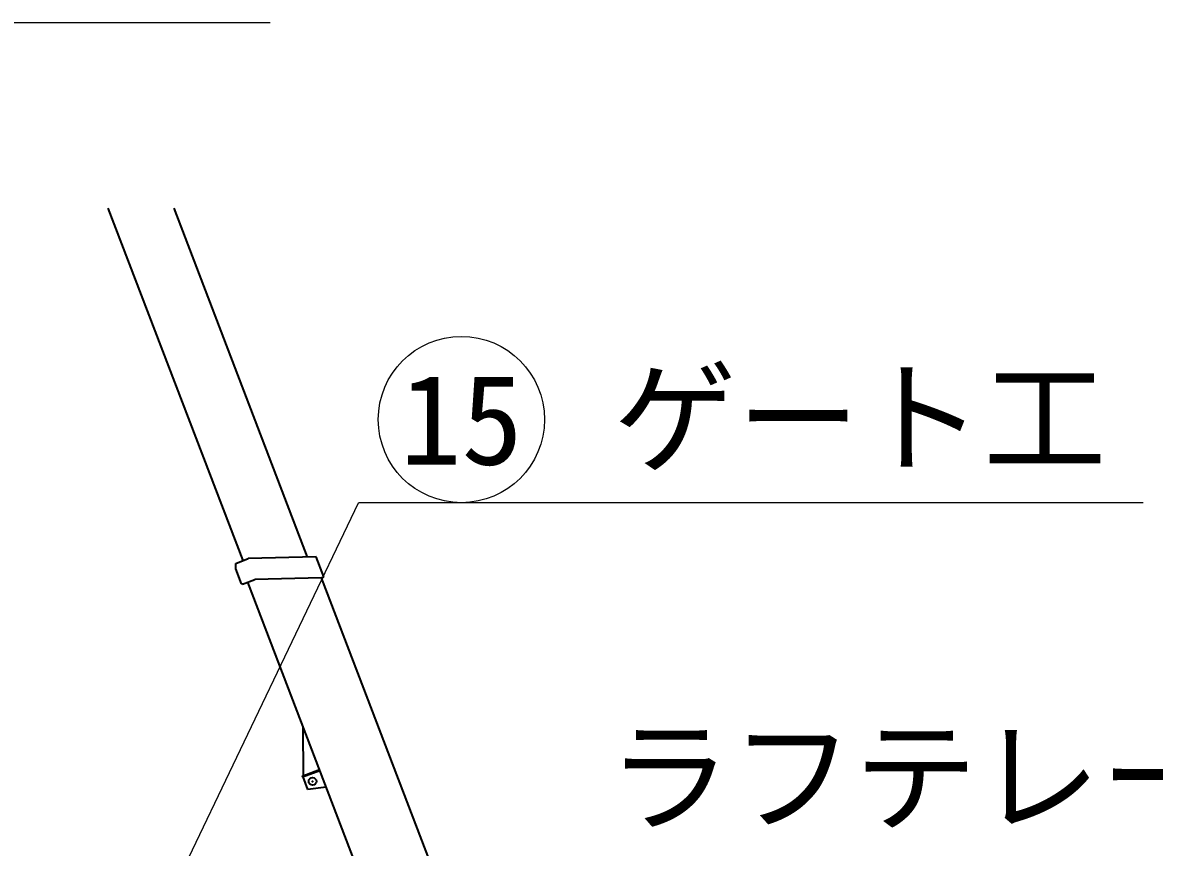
# Model space of a CAD drawing. Header units: millimetres. Extents: x -2078669 to -1085629, y -5987148 to 310365.
# Drawn here: x -1625985 to -1604063, y -4334768 to -4318796 of the extents above; entities that cross this region are included whole.
import ezdxf
from ezdxf.enums import TextEntityAlignment as Align

# ---------------------------------------------------------------- set-up
doc = ezdxf.new("R2010")
doc.units = ezdxf.units.MM
doc.header["$LTSCALE"] = 500
doc.header["$PDSIZE"] = 300
for name, color, linetype, lineweight in [('D-BYP-STR8', 5, 'Continuous', 25), ('D-BYP-STRB', 5, 'Continuous', 25), ('D-BYP-STRC', 1, 'Continuous', 13), ('D-TTL-LINE', 7, 'Continuous', 13)]:
    doc.layers.add(name, color=color, linetype=linetype, lineweight=lineweight)
doc.styles.add('MS ゴシック', font='MS Gothic.ttf')
doc.dimstyles.new('DIM-500-F', dxfattribs={"dimscale": 500, "dimtxt": 3.5, "dimasz": 2.5, "dimexe": 0, "dimexo": 2, "dimgap": 0.8, "dimtad": 1, "dimdec": 0, "dimzin": 0, "dimdsep": 46, "dimtxsty": 'MS ゴシック', "dimblk": 'OPEN', "dimcen": 0.1, "dimclrd": 256, "dimclre": 256, "dimclrt": 256, "dimaunit": 1, "dimadec": 4, "dimazin": 0, "dimtfac": 1, "dimtdec": 0, "dimtmove": 2, "dimatfit": 3, "dimldrblk": 'OPEN', "dimfxl": 1, "dimtolj": 1, "dimtzin": 0, "dimlwd": -1, "dimlwe": -1, "dimarcsym": 2})

# ---------------------------------------------------------------- blocks, each defined once
blk = doc.blocks.new('_Open')
at = {"color": 0, "linetype": 'ByBlock', "lineweight": -2}
for p, q in [((-1, 0.167), (0, 0)), ((-1, -0.167), (0, 0)), ((0, 0), (-1, 0))]:
    blk.add_line(p, q, dxfattribs=at)

msp = doc.modelspace()

# ---------------------------------------------------------------- linework, layer by layer
at = {"layer": 'D-BYP-STRB'}
for p, q in [((-1621715.8, -4329214.4, 708000), (-1624329.5, -4322392, 708000)), ((-1620464.1, -4329148.4, 708000), (-1623052.5, -4322392, 708000)), ((-1621855.9, -4329268, 708000), (-1621617.8, -4329176.8, 708000)), ((-1620299.6, -4329144.3, 708000), (-1621617.8, -4329176.8, 708000)), ((-1620151.6, -4329530.7, 708000), (-1620299.6, -4329144.3, 708000)), ((-1620151.6, -4329530.7, 708000), (-1620299.6, -4329144.3, 708000)), ((-1621855.1, -4329374.8, 708000), (-1621855.9, -4329268, 708000)), ((-1621743.3, -4329666.6, 708000), (-1621855.1, -4329374.8, 708000)), ((-1621727.2, -4329673.8, 708000), (-1621743.3, -4329666.6, 708000)), ((-1621727.2, -4329673.8, 708000), (-1621485.6, -4329581.3, 708000)), ((-1617505.8, -4340385, 708000), (-1621624.5, -4329634.5, 708000)), ((-1620196, -4329547.7, 708000), (-1621485.6, -4329581.3, 708000)), ((-1620196, -4329547.7, 708000), (-1620151.6, -4329530.7, 708000)), ((-1620196, -4329547.7, 708000), (-1620151.6, -4329530.7, 708000)), ((-1616633.9, -4338845.3, 708000), (-1620196, -4329547.7, 708000)), ((-1620544.5, -4333375.8, 708000), (-1620549.4, -4332440.6, 708000)), ((-1620572.5, -4333386.5, 708000), (-1620236.4, -4333257.7, 708000)), ((-1620565.4, -4333405.2, 708000), (-1620572.5, -4333386.5, 708000)), ((-1620565.4, -4333405.2, 708000), (-1620229.2, -4333276.4, 708000)), ((-1620457.5, -4333644.9, 708000), (-1620551.4, -4333399.8, 708000)), ((-1620104, -4333603.2, 708000), (-1620457.5, -4333644.9, 708000))]:
    msp.add_line(p, q, dxfattribs=at)
msp.add_circle((-1620369.3, -4333490.7, 708000), 75, dxfattribs=at)
msp.add_point((-1620369.3, -4333490.7, 708000), dxfattribs=at)
at = {"layer": 'D-BYP-STRC'}
msp.add_line((-1604281.3, -4328092.9, 708000), (-1619481.3, -4328092.9, 708000), dxfattribs=at)
msp.add_circle((-1617485.9, -4326482.9, 708000), 1610, dxfattribs=at)
at = {"layer": 'D-TTL-LINE'}
msp.add_line((-1636587.2, -4318796.3), (-1621187.2, -4318796.3), dxfattribs=at)

# ---------------------------------------------------------------- texts
at = {"layer": 'D-BYP-STR8', "style": 'MS ゴシック'}
msp.add_text('ラフテレーンクレーン (4.9t)', height=1750, dxfattribs=at).set_placement((-1598551.3, -4334797.1, 0), align=Align.BOTTOM_CENTER)
at = {"layer": 'D-BYP-STRC', "style": 'MS ゴシック'}
msp.add_text('ゲート工', height=1750, dxfattribs=at).set_placement((-1614539.8, -4326447.1, 708000), align=Align.MIDDLE_LEFT)
msp.add_text('15', height=1750, dxfattribs=at).set_placement((-1617485.9, -4326482.9, 708000), align=Align.MIDDLE_CENTER)

# ---------------------------------------------------------------- leaders
at = {"layer": 'D-BYP-STRC'}
msp.add_leader([(-1629840.9, -4349774.6, 708000), (-1619481.3, -4328092.9, 708000)], dimstyle='DIM-500-F', override={"dimgap": 0.8, "dimtad": 0}, dxfattribs=at)

doc.saveas('drawing.dxf')
